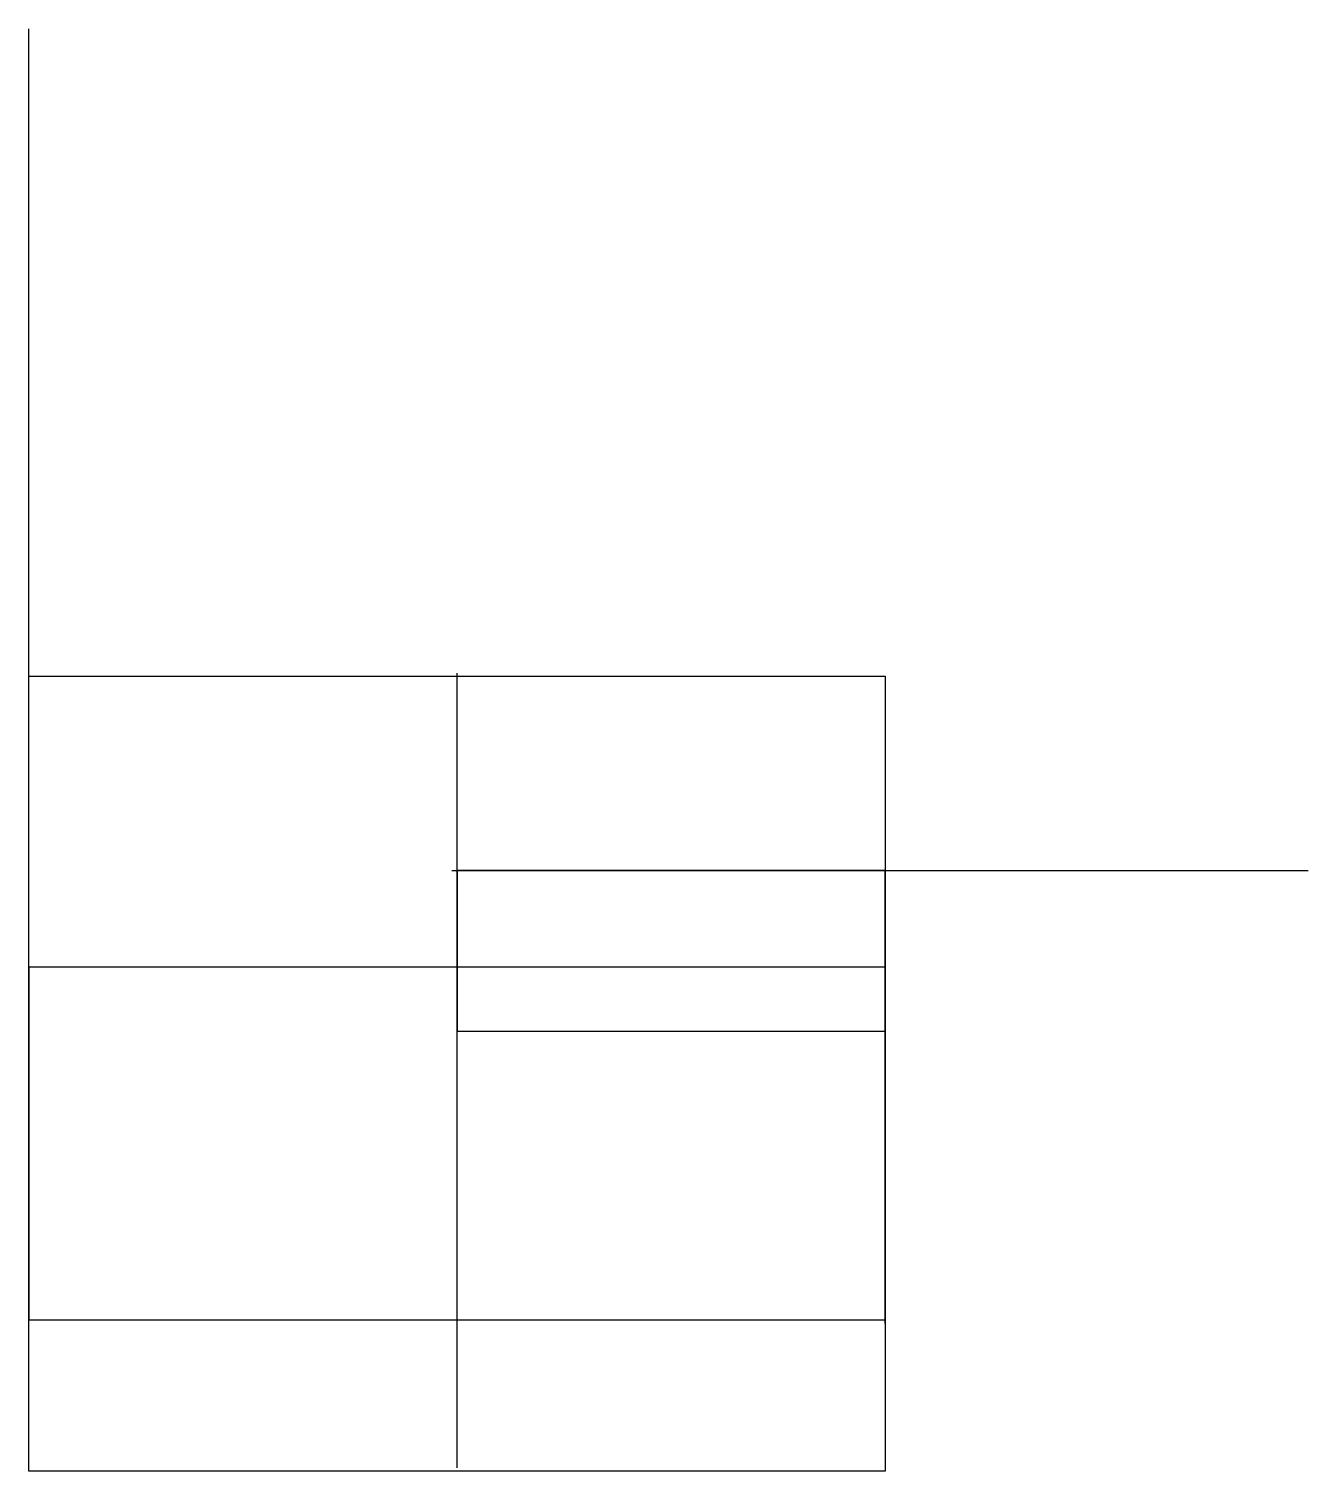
# Model space of a CAD drawing. Header units: millimetres. Extents: x 129 to 383, y 40 to 326.
import ezdxf

# ---------------------------------------------------------------- set-up
doc = ezdxf.new("R2010")
doc.units = ezdxf.units.MM
doc.layers.add('ac', color=7, linetype='Continuous', true_color=0xd9d9d9)
doc.layers.add('piese ac', color=7, linetype='Continuous', true_color=0x3d3d3d)

msp = doc.modelspace()

# ---------------------------------------------------------------- linework, layer by layer
at = {"layer": 'ac'}
for points, elevation in [([(129.49, 197.44), (299.49, 197.44), (299.49, 39.71), (129.49, 39.71)], 85.09), ([(129.49, 139.71), (129.49, 69.71), (299.49, 69.71), (299.49, 139.71)], 180.75)]:
    msp.add_lwpolyline(points, close=True, dxfattribs=dict(at, elevation=elevation))
at = {"layer": 'piese ac'}
for p, q in [((129.49, 168.17, 85.09), (129.49, 325.91, 85.09)), ((214.49, 40.34, 85.09), (214.49, 198.07, 85.09)), ((213.42, 158.87, 10), (383.42, 158.87, 10))]:
    msp.add_line(p, q, dxfattribs=at)
at = {"layer": 'piese ac', "elevation": 85.09}
msp.add_lwpolyline([(214.49, 126.99), (299.49, 126.99), (299.49, 158.87), (214.49, 158.87)], close=True, dxfattribs=at)
at = {"layer": 'piese ac', "extrusion": (1, -6.12323e-17, 2.39943e-16), "elevation": 299.49}
msp.add_lwpolyline([(68.98, 90), (126.8, 90)], dxfattribs=at)

doc.saveas('drawing.dxf')
